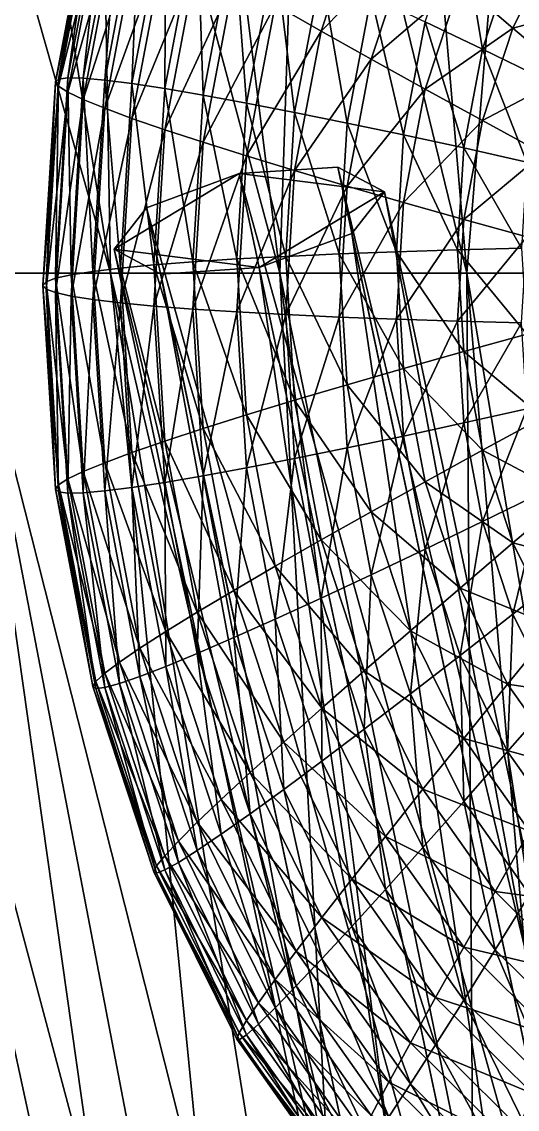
# Model space of a CAD drawing. Header units: metres. Extents: x -3.29 to 3.29, y -2.55 to 0.9.
# Drawn here: x -0.323 to -0.1348, y -1.0688 to -0.6555 of the extents above; entities that cross this region are included whole.
import ezdxf

# ---------------------------------------------------------------- set-up
doc = ezdxf.new("R2010")
doc.units = ezdxf.units.M

msp = doc.modelspace()

# ---------------------------------------------------------------- linework, layer by layer
at = {"layer": 'Cone'}
for points in [[(-0.28925, -0.751, -0.20683), (-0.45963, -0.151, -0.2314), (-0.34472, -0.751, -0.17355)], [(-0.28925, -0.751, -0.20683), (-0.38567, -0.151, -0.27578), (-0.45963, -0.151, -0.2314)], [(-0.28925, -0.751, 0.20683), (-0.38567, -0.151, 0.27578), (-0.3, -0.151, 0.31177)], [(-0.34472, -0.751, 0.17355), (-0.38567, -0.151, 0.27578), (-0.28925, -0.751, 0.20683)], [(-0.225, -0.751, -0.23383), (-0.38567, -0.151, -0.27578), (-0.28925, -0.751, -0.20683)], [(-0.225, -0.751, -0.23383), (-0.3, -0.151, -0.31177), (-0.38567, -0.151, -0.27578)], [(-0.225, -0.751, 0.23383), (-0.3, -0.151, 0.31177), (-0.20521, -0.151, 0.33829)], [(-0.28925, -0.751, 0.20683), (-0.3, -0.151, 0.31177), (-0.225, -0.751, 0.23383)], [(-0.15391, -0.751, -0.25372), (-0.3, -0.151, -0.31177), (-0.225, -0.751, -0.23383)], [(-0.15391, -0.751, -0.25372), (-0.20521, -0.151, -0.33829), (-0.3, -0.151, -0.31177)], [(-0.225, -0.751, 0.23383), (-0.20521, -0.151, 0.33829), (-0.15391, -0.751, 0.25372)], [(-0.15391, -0.751, 0.25372), (-0.20521, -0.151, 0.33829), (-0.10419, -0.151, 0.35453)], [(-0.07814, -0.751, -0.2659), (-0.20521, -0.151, -0.33829), (-0.15391, -0.751, -0.25372)], [(-0.07814, -0.751, -0.2659), (-0.10419, -0.151, -0.35453), (-0.20521, -0.151, -0.33829)], [(-0.15391, -0.751, 0.25372), (-0.10419, -0.151, 0.35453), (-0.07814, -0.751, 0.2659)], [(-0.3, -1.351, 0), (-0.45, -0.751, 0), (-0.44316, -0.751, 0.04689)], [(-0.29544, -1.351, -0.03126), (-0.45, -0.751, 0), (-0.3, -1.351, 0)], [(-0.29544, -1.351, -0.03126), (-0.44316, -0.751, -0.04688), (-0.45, -0.751, 0)], [(-0.29544, -1.351, 0.03126), (-0.44316, -0.751, 0.04689), (-0.42286, -0.751, 0.09235)], [(-0.3, -1.351, 0), (-0.44316, -0.751, 0.04689), (-0.29544, -1.351, 0.03126)], [(-0.28191, -1.351, -0.06156), (-0.44316, -0.751, -0.04688), (-0.29544, -1.351, -0.03126)], [(-0.28191, -1.351, -0.06156), (-0.42286, -0.751, -0.09235), (-0.44316, -0.751, -0.04688)], [(-0.28191, -1.351, 0.06156), (-0.42286, -0.751, 0.09235), (-0.38971, -0.751, 0.135)], [(-0.29544, -1.351, 0.03126), (-0.42286, -0.751, 0.09235), (-0.28191, -1.351, 0.06156)], [(-0.25981, -1.351, -0.09), (-0.42286, -0.751, -0.09235), (-0.28191, -1.351, -0.06156)], [(-0.25981, -1.351, -0.09), (-0.38971, -0.751, -0.135), (-0.42286, -0.751, -0.09235)], [(-0.25981, -1.351, 0.09), (-0.38971, -0.751, 0.135), (-0.34472, -0.751, 0.17355)], [(-0.28191, -1.351, 0.06156), (-0.38971, -0.751, 0.135), (-0.25981, -1.351, 0.09)], [(-0.22981, -1.351, -0.1157), (-0.38971, -0.751, -0.135), (-0.25981, -1.351, -0.09)], [(-0.22981, -1.351, -0.1157), (-0.34472, -0.751, -0.17355), (-0.38971, -0.751, -0.135)], [(-0.22981, -1.351, 0.1157), (-0.34472, -0.751, 0.17355), (-0.28925, -0.751, 0.20683)], [(-0.25981, -1.351, 0.09), (-0.34472, -0.751, 0.17355), (-0.22981, -1.351, 0.1157)], [(-0.19284, -1.351, -0.13789), (-0.34472, -0.751, -0.17355), (-0.22981, -1.351, -0.1157)], [(-0.19284, -1.351, -0.13789), (-0.28925, -0.751, -0.20683), (-0.34472, -0.751, -0.17355)], [(-0.19284, -1.351, 0.13789), (-0.28925, -0.751, 0.20683), (-0.225, -0.751, 0.23383)], [(-0.22981, -1.351, 0.1157), (-0.28925, -0.751, 0.20683), (-0.19284, -1.351, 0.13789)], [(-0.15, -1.351, -0.15588), (-0.28925, -0.751, -0.20683), (-0.19284, -1.351, -0.13789)], [(-0.15, -1.351, -0.15588), (-0.225, -0.751, -0.23383), (-0.28925, -0.751, -0.20683)], [(-0.15, -1.351, 0.15588), (-0.225, -0.751, 0.23383), (-0.15391, -0.751, 0.25372)], [(-0.19284, -1.351, 0.13789), (-0.225, -0.751, 0.23383), (-0.15, -1.351, 0.15588)], [(-0.10261, -1.351, -0.16914), (-0.225, -0.751, -0.23383), (-0.15, -1.351, -0.15588)], [(-0.10261, -1.351, -0.16914), (-0.15391, -0.751, -0.25372), (-0.225, -0.751, -0.23383)], [(-0.10261, -1.351, 0.16914), (-0.15391, -0.751, 0.25372), (-0.07814, -0.751, 0.2659)], [(-0.15, -1.351, 0.15588), (-0.15391, -0.751, 0.25372), (-0.10261, -1.351, 0.16914)], [(-0.05209, -1.351, -0.17727), (-0.15391, -0.751, -0.25372), (-0.10261, -1.351, -0.16914)], [(-0.05209, -1.351, -0.17727), (-0.07814, -0.751, -0.2659), (-0.15391, -0.751, -0.25372)]]:
    msp.add_3dface(points, dxfattribs=at)
at = {"layer": 'Prism 4'}
for points in [[(-0.08009, -1.28867, 0.01706), (-0.20294, -0.7107, 0.12125), (-0.24036, -0.71319, 0.09097)], [(-0.20294, -0.7107, 0.12125), (-0.18522, -0.72011, 0.19437), (-0.24036, -0.71319, 0.09097)], [(-0.06237, -1.29808, 0.09018), (-0.20294, -0.7107, 0.12125), (-0.08009, -1.28867, 0.01706)], [(-0.06237, -1.29808, 0.09018), (-0.18522, -0.72011, 0.19437), (-0.20294, -0.7107, 0.12125)], [(-0.23278, -0.74886, 0.29778), (-0.28793, -0.74194, 0.19437), (-0.24036, -0.71319, 0.09097)], [(-0.24036, -0.71319, 0.09097), (-0.28793, -0.74194, 0.19437), (-0.27557, -0.72613, 0.12125)], [(-0.11751, -1.29117, -0.01322), (-0.24036, -0.71319, 0.09097), (-0.27557, -0.72613, 0.12125)], [(-0.08009, -1.28867, 0.01706), (-0.24036, -0.71319, 0.09097), (-0.11751, -1.29117, -0.01322)], [(-0.24036, -0.71319, 0.09097), (-0.18522, -0.72011, 0.19437), (-0.23278, -0.74886, 0.29778)], [(-0.23278, -0.74886, 0.29778), (-0.18522, -0.72011, 0.19437), (-0.19758, -0.73592, 0.26749)], [(-0.07473, -1.31389, 0.1633), (-0.19758, -0.73592, 0.26749), (-0.18522, -0.72011, 0.19437)], [(-0.07473, -1.31389, 0.1633), (-0.18522, -0.72011, 0.19437), (-0.06237, -1.29808, 0.09018)], [(-0.15271, -1.30411, 0.01706), (-0.27557, -0.72613, 0.12125), (-0.28793, -0.74194, 0.19437)], [(-0.11751, -1.29117, -0.01322), (-0.27557, -0.72613, 0.12125), (-0.15271, -1.30411, 0.01706)], [(-0.10993, -1.32683, 0.19359), (-0.23278, -0.74886, 0.29778), (-0.19758, -0.73592, 0.26749)], [(-0.10993, -1.32683, 0.19359), (-0.19758, -0.73592, 0.26749), (-0.07473, -1.31389, 0.1633)], [(-0.15271, -1.30411, 0.01706), (-0.28793, -0.74194, 0.19437), (-0.16507, -1.31992, 0.09018)], [(-0.16507, -1.31992, 0.09018), (-0.28793, -0.74194, 0.19437), (-0.2702, -0.75136, 0.26749)], [(-0.23278, -0.74886, 0.29778), (-0.2702, -0.75136, 0.26749), (-0.28793, -0.74194, 0.19437)], [(-0.14735, -1.32933, 0.1633), (-0.2702, -0.75136, 0.26749), (-0.23278, -0.74886, 0.29778)], [(-0.16507, -1.31992, 0.09018), (-0.2702, -0.75136, 0.26749), (-0.14735, -1.32933, 0.1633)], [(-0.14735, -1.32933, 0.1633), (-0.23278, -0.74886, 0.29778), (-0.10993, -1.32683, 0.19359)]]:
    msp.add_3dface(points, dxfattribs=at)
at = {"layer": 'Sphere'}
for points in [[(-0.30903, -0.67724, -0.20281), (-0.31021, -0.67831, -0.21256), (-0.296, -0.60328, -0.22311)], [(-0.31021, -0.67831, -0.21256), (-0.29488, -0.60522, -0.23274), (-0.296, -0.60328, -0.22311)], [(-0.3055, -0.67676, -0.19305), (-0.30903, -0.67724, -0.20281), (-0.29488, -0.60249, -0.21332)], [(-0.30903, -0.67724, -0.20281), (-0.296, -0.60328, -0.22311), (-0.29488, -0.60249, -0.21332)], [(-0.3055, -0.67676, -0.19305), (-0.29488, -0.60249, -0.21332), (-0.29151, -0.60287, -0.20344)], [(-0.29964, -0.67689, -0.18336), (-0.3055, -0.67676, -0.19305), (-0.29151, -0.60287, -0.20344)], [(-0.29964, -0.67689, -0.18336), (-0.29151, -0.60287, -0.20344), (-0.28592, -0.60442, -0.19355)], [(-0.31021, -0.67831, -0.21256), (-0.30903, -0.67997, -0.22223), (-0.29488, -0.60522, -0.23274)], [(-0.30903, -0.67997, -0.22223), (-0.29151, -0.60831, -0.24213), (-0.29488, -0.60522, -0.23274)], [(-0.29151, -0.67762, -0.17381), (-0.29964, -0.67689, -0.18336), (-0.28592, -0.60442, -0.19355)], [(-0.29151, -0.67762, -0.17381), (-0.28592, -0.60442, -0.19355), (-0.27815, -0.60711, -0.18371)], [(-0.28115, -0.67894, -0.16446), (-0.29151, -0.67762, -0.17381), (-0.27815, -0.60711, -0.18371)], [(-0.28115, -0.67894, -0.16446), (-0.27815, -0.60711, -0.18371), (-0.26827, -0.61094, -0.17402)], [(-0.30903, -0.67997, -0.22223), (-0.3055, -0.6822, -0.23174), (-0.29151, -0.60831, -0.24213)], [(-0.3055, -0.6822, -0.23174), (-0.28592, -0.61252, -0.25121), (-0.29151, -0.60831, -0.24213)], [(-0.26865, -0.68085, -0.1554), (-0.28115, -0.67894, -0.16446), (-0.26827, -0.61094, -0.17402)], [(-0.26865, -0.68085, -0.1554), (-0.26827, -0.61094, -0.17402), (-0.25635, -0.61587, -0.16454)], [(-0.22675, -0.649, -0.28971), (-0.20931, -0.65899, -0.29561), (-0.1929, -0.60921, -0.30261)], [(-0.20931, -0.65899, -0.29561), (-0.17535, -0.62446, -0.30716), (-0.1929, -0.60921, -0.30261)], [(-0.3055, -0.6822, -0.23174), (-0.29964, -0.685, -0.24103), (-0.28592, -0.61252, -0.25121)], [(-0.29964, -0.685, -0.24103), (-0.27815, -0.61782, -0.25992), (-0.28592, -0.61252, -0.25121)], [(-0.148, -0.66592, -0.11592), (-0.16978, -0.65544, -0.12272), (-0.15647, -0.61506, -0.12839)], [(-0.148, -0.66592, -0.11592), (-0.15647, -0.61506, -0.12839), (-0.1364, -0.63072, -0.12087)], [(-0.29964, -0.685, -0.24103), (-0.29151, -0.68833, -0.25001), (-0.27815, -0.61782, -0.25992)], [(-0.29151, -0.68833, -0.25001), (-0.26827, -0.62417, -0.26818), (-0.27815, -0.61782, -0.25992)], [(-0.25411, -0.68332, -0.1467), (-0.26865, -0.68085, -0.1554), (-0.25635, -0.61587, -0.16454)], [(-0.25411, -0.68332, -0.1467), (-0.25635, -0.61587, -0.16454), (-0.24247, -0.62186, -0.15534)], [(-0.23764, -0.68635, -0.13841), (-0.25411, -0.68332, -0.1467), (-0.24247, -0.62186, -0.15534)], [(-0.23764, -0.68635, -0.13841), (-0.24247, -0.62186, -0.15534), (-0.22675, -0.62887, -0.14649)], [(-0.29151, -0.68833, -0.25001), (-0.28115, -0.69217, -0.25863), (-0.26827, -0.62417, -0.26818)], [(-0.28115, -0.69217, -0.25863), (-0.25635, -0.63153, -0.27594), (-0.26827, -0.62417, -0.26818)], [(-0.20931, -0.65899, -0.29561), (-0.19027, -0.66971, -0.3008), (-0.17535, -0.62446, -0.30716)], [(-0.19027, -0.66971, -0.3008), (-0.15647, -0.64072, -0.31091), (-0.17535, -0.62446, -0.30716)], [(-0.15647, -0.64072, -0.31091), (-0.1364, -0.65784, -0.31383), (-0.12065, -0.62603, -0.3183)], [(-0.1364, -0.65784, -0.31383), (-0.10198, -0.64882, -0.31967), (-0.12065, -0.62603, -0.3183)], [(-0.28115, -0.69217, -0.25863), (-0.26865, -0.6965, -0.26681), (-0.25635, -0.63153, -0.27594)], [(-0.26865, -0.6965, -0.26681), (-0.24247, -0.63982, -0.28313), (-0.25635, -0.63153, -0.27594)], [(-0.21935, -0.6899, -0.1306), (-0.23764, -0.68635, -0.13841), (-0.22675, -0.62887, -0.14649)], [(-0.21935, -0.6899, -0.1306), (-0.22675, -0.62887, -0.14649), (-0.20931, -0.63685, -0.13806)], [(-0.1251, -0.67709, -0.10977), (-0.148, -0.66592, -0.11592), (-0.1364, -0.63072, -0.12087)], [(-0.1251, -0.67709, -0.10977), (-0.1364, -0.63072, -0.12087), (-0.11529, -0.64733, -0.11396)], [(-0.26865, -0.6965, -0.26681), (-0.25411, -0.70128, -0.2745), (-0.24247, -0.63982, -0.28313)], [(-0.25411, -0.70128, -0.2745), (-0.22675, -0.649, -0.28971), (-0.24247, -0.63982, -0.28313)], [(-0.1994, -0.69396, -0.12334), (-0.21935, -0.6899, -0.1306), (-0.20931, -0.63685, -0.13806)], [(-0.1994, -0.69396, -0.12334), (-0.20931, -0.63685, -0.13806), (-0.19027, -0.64573, -0.13012)], [(-0.19027, -0.66971, -0.3008), (-0.16978, -0.68109, -0.30523), (-0.15647, -0.64072, -0.31091)], [(-0.16978, -0.68109, -0.30523), (-0.1364, -0.65784, -0.31383), (-0.15647, -0.64072, -0.31091)], [(-0.17793, -0.69848, -0.11667), (-0.1994, -0.69396, -0.12334), (-0.19027, -0.64573, -0.13012)], [(-0.17793, -0.69848, -0.11667), (-0.19027, -0.64573, -0.13012), (-0.16978, -0.65544, -0.12272)], [(-0.1364, -0.65784, -0.31383), (-0.11529, -0.67572, -0.31589), (-0.10198, -0.64882, -0.31967)], [(-0.25411, -0.70128, -0.2745), (-0.23764, -0.70648, -0.28163), (-0.22675, -0.649, -0.28971)], [(-0.23764, -0.70648, -0.28163), (-0.20931, -0.65899, -0.29561), (-0.22675, -0.649, -0.28971)], [(-0.15511, -0.70344, -0.11065), (-0.17793, -0.69848, -0.11667), (-0.16978, -0.65544, -0.12272)], [(-0.15511, -0.70344, -0.11065), (-0.16978, -0.65544, -0.12272), (-0.148, -0.66592, -0.11592)], [(-0.23764, -0.70648, -0.28163), (-0.21935, -0.71204, -0.28815), (-0.20931, -0.65899, -0.29561)], [(-0.21935, -0.71204, -0.28815), (-0.19027, -0.66971, -0.3008), (-0.20931, -0.65899, -0.29561)], [(-0.16978, -0.68109, -0.30523), (-0.148, -0.69304, -0.30888), (-0.1364, -0.65784, -0.31383)], [(-0.148, -0.69304, -0.30888), (-0.11529, -0.67572, -0.31589), (-0.1364, -0.65784, -0.31383)], [(-0.1311, -0.7088, -0.10532), (-0.15511, -0.70344, -0.11065), (-0.148, -0.66592, -0.11592)], [(-0.1311, -0.7088, -0.10532), (-0.148, -0.66592, -0.11592), (-0.1251, -0.67709, -0.10977)], [(-0.21935, -0.71204, -0.28815), (-0.1994, -0.71794, -0.29402), (-0.19027, -0.66971, -0.3008)], [(-0.1994, -0.71794, -0.29402), (-0.16978, -0.68109, -0.30523), (-0.19027, -0.66971, -0.3008)], [(-0.31021, -0.75297, -0.18234), (-0.3138, -0.75432, -0.19198), (-0.30903, -0.67724, -0.20281)], [(-0.3138, -0.75432, -0.19198), (-0.31021, -0.67831, -0.21256), (-0.30903, -0.67724, -0.20281)], [(-0.30427, -0.75164, -0.17285), (-0.31021, -0.75297, -0.18234), (-0.3055, -0.67676, -0.19305)], [(-0.31021, -0.75297, -0.18234), (-0.30903, -0.67724, -0.20281), (-0.3055, -0.67676, -0.19305)], [(-0.30427, -0.75164, -0.17285), (-0.3055, -0.67676, -0.19305), (-0.29964, -0.67689, -0.18336)], [(-0.296, -0.75033, -0.16359), (-0.30427, -0.75164, -0.17285), (-0.29964, -0.67689, -0.18336)], [(-0.296, -0.75033, -0.16359), (-0.29964, -0.67689, -0.18336), (-0.29151, -0.67762, -0.17381)], [(-0.28549, -0.74907, -0.15461), (-0.296, -0.75033, -0.16359), (-0.29151, -0.67762, -0.17381)], [(-0.28549, -0.74907, -0.15461), (-0.29151, -0.67762, -0.17381), (-0.28115, -0.67894, -0.16446)], [(-0.148, -0.69304, -0.30888), (-0.1251, -0.70547, -0.31171), (-0.11529, -0.67572, -0.31589)], [(-0.3138, -0.75432, -0.19198), (-0.315, -0.75569, -0.20169), (-0.31021, -0.67831, -0.21256)], [(-0.315, -0.75569, -0.20169), (-0.30903, -0.67997, -0.22223), (-0.31021, -0.67831, -0.21256)], [(-0.315, -0.75569, -0.20169), (-0.3138, -0.75705, -0.2114), (-0.30903, -0.67997, -0.22223)], [(-0.3138, -0.75705, -0.2114), (-0.3055, -0.6822, -0.23174), (-0.30903, -0.67997, -0.22223)], [(-0.2728, -0.74786, -0.14599), (-0.28549, -0.74907, -0.15461), (-0.28115, -0.67894, -0.16446)], [(-0.2728, -0.74786, -0.14599), (-0.28115, -0.67894, -0.16446), (-0.26865, -0.68085, -0.1554)], [(-0.25803, -0.74671, -0.13779), (-0.2728, -0.74786, -0.14599), (-0.26865, -0.68085, -0.1554)], [(-0.25803, -0.74671, -0.13779), (-0.26865, -0.68085, -0.1554), (-0.25411, -0.68332, -0.1467)], [(-0.1994, -0.71794, -0.29402), (-0.17793, -0.72413, -0.29918), (-0.16978, -0.68109, -0.30523)], [(-0.17793, -0.72413, -0.29918), (-0.148, -0.69304, -0.30888), (-0.16978, -0.68109, -0.30523)], [(-0.3138, -0.75705, -0.2114), (-0.31021, -0.75841, -0.22103), (-0.3055, -0.6822, -0.23174)], [(-0.31021, -0.75841, -0.22103), (-0.29964, -0.685, -0.24103), (-0.3055, -0.6822, -0.23174)], [(-0.31021, -0.75841, -0.22103), (-0.30427, -0.75974, -0.23052), (-0.29964, -0.685, -0.24103)], [(-0.30427, -0.75974, -0.23052), (-0.29151, -0.68833, -0.25001), (-0.29964, -0.685, -0.24103)], [(-0.2413, -0.74562, -0.13008), (-0.25803, -0.74671, -0.13779), (-0.25411, -0.68332, -0.1467)], [(-0.2413, -0.74562, -0.13008), (-0.25411, -0.68332, -0.1467), (-0.23764, -0.68635, -0.13841)], [(-0.30427, -0.75974, -0.23052), (-0.296, -0.76104, -0.23979), (-0.29151, -0.68833, -0.25001)], [(-0.296, -0.76104, -0.23979), (-0.28115, -0.69217, -0.25863), (-0.29151, -0.68833, -0.25001)], [(-0.22274, -0.74462, -0.12291), (-0.2413, -0.74562, -0.13008), (-0.23764, -0.68635, -0.13841)], [(-0.22274, -0.74462, -0.12291), (-0.23764, -0.68635, -0.13841), (-0.21935, -0.6899, -0.1306)], [(-0.20248, -0.74369, -0.11635), (-0.22274, -0.74462, -0.12291), (-0.21935, -0.6899, -0.1306)], [(-0.20248, -0.74369, -0.11635), (-0.21935, -0.6899, -0.1306), (-0.1994, -0.69396, -0.12334)], [(-0.296, -0.76104, -0.23979), (-0.28549, -0.76231, -0.24877), (-0.28115, -0.69217, -0.25863)], [(-0.28549, -0.76231, -0.24877), (-0.26865, -0.6965, -0.26681), (-0.28115, -0.69217, -0.25863)], [(-0.18068, -0.74286, -0.11043), (-0.20248, -0.74369, -0.11635), (-0.1994, -0.69396, -0.12334)], [(-0.18068, -0.74286, -0.11043), (-0.1994, -0.69396, -0.12334), (-0.17793, -0.69848, -0.11667)], [(-0.17793, -0.72413, -0.29918), (-0.15511, -0.73056, -0.30361), (-0.148, -0.69304, -0.30888)], [(-0.15511, -0.73056, -0.30361), (-0.1251, -0.70547, -0.31171), (-0.148, -0.69304, -0.30888)], [(-0.28549, -0.76231, -0.24877), (-0.2728, -0.76352, -0.25739), (-0.26865, -0.6965, -0.26681)], [(-0.2728, -0.76352, -0.25739), (-0.25411, -0.70128, -0.2745), (-0.26865, -0.6965, -0.26681)], [(-0.2728, -0.76352, -0.25739), (-0.25803, -0.76467, -0.26559), (-0.25411, -0.70128, -0.2745)], [(-0.25803, -0.76467, -0.26559), (-0.23764, -0.70648, -0.28163), (-0.25411, -0.70128, -0.2745)], [(-0.1575, -0.74213, -0.10521), (-0.18068, -0.74286, -0.11043), (-0.17793, -0.69848, -0.11667)], [(-0.1575, -0.74213, -0.10521), (-0.17793, -0.69848, -0.11667), (-0.15511, -0.70344, -0.11065)], [(-0.25803, -0.76467, -0.26559), (-0.2413, -0.76575, -0.2733), (-0.23764, -0.70648, -0.28163)], [(-0.2413, -0.76575, -0.2733), (-0.21935, -0.71204, -0.28815), (-0.23764, -0.70648, -0.28163)], [(-0.13312, -0.7415, -0.10072), (-0.1575, -0.74213, -0.10521), (-0.15511, -0.70344, -0.11065)], [(-0.13312, -0.7415, -0.10072), (-0.15511, -0.70344, -0.11065), (-0.1311, -0.7088, -0.10532)], [(-0.15511, -0.73056, -0.30361), (-0.1311, -0.73718, -0.30725), (-0.1251, -0.70547, -0.31171)], [(-0.2413, -0.76575, -0.2733), (-0.22274, -0.76676, -0.28046), (-0.21935, -0.71204, -0.28815)], [(-0.22274, -0.76676, -0.28046), (-0.1994, -0.71794, -0.29402), (-0.21935, -0.71204, -0.28815)], [(-0.22274, -0.76676, -0.28046), (-0.20248, -0.76768, -0.28703), (-0.1994, -0.71794, -0.29402)], [(-0.20248, -0.76768, -0.28703), (-0.17793, -0.72413, -0.29918), (-0.1994, -0.71794, -0.29402)], [(-0.20248, -0.76768, -0.28703), (-0.18068, -0.76851, -0.29295), (-0.17793, -0.72413, -0.29918)], [(-0.18068, -0.76851, -0.29295), (-0.15511, -0.73056, -0.30361), (-0.17793, -0.72413, -0.29918)], [(-0.18068, -0.76851, -0.29295), (-0.1575, -0.76925, -0.29817), (-0.15511, -0.73056, -0.30361)], [(-0.1575, -0.76925, -0.29817), (-0.1311, -0.73718, -0.30725), (-0.15511, -0.73056, -0.30361)], [(-0.1575, -0.76925, -0.29817), (-0.13312, -0.76988, -0.30266), (-0.1311, -0.73718, -0.30725)], [(-0.1994, -0.79343, -0.10936), (-0.22274, -0.74462, -0.12291), (-0.20248, -0.74369, -0.11635)], [(-0.17793, -0.78725, -0.10419), (-0.20248, -0.74369, -0.11635), (-0.18068, -0.74286, -0.11043)], [(-0.17793, -0.78725, -0.10419), (-0.1994, -0.79343, -0.10936), (-0.20248, -0.74369, -0.11635)], [(-0.15511, -0.78082, -0.09977), (-0.18068, -0.74286, -0.11043), (-0.1575, -0.74213, -0.10521)], [(-0.15511, -0.78082, -0.09977), (-0.17793, -0.78725, -0.10419), (-0.18068, -0.74286, -0.11043)], [(-0.1311, -0.7742, -0.09613), (-0.1575, -0.74213, -0.10521), (-0.13312, -0.7415, -0.10072)], [(-0.1311, -0.7742, -0.09613), (-0.15511, -0.78082, -0.09977), (-0.1575, -0.74213, -0.10521)], [(-0.26865, -0.81487, -0.13657), (-0.28549, -0.74907, -0.15461), (-0.2728, -0.74786, -0.14599)], [(-0.25411, -0.8101, -0.12888), (-0.2728, -0.74786, -0.14599), (-0.25803, -0.74671, -0.13779)], [(-0.25411, -0.8101, -0.12888), (-0.26865, -0.81487, -0.13657), (-0.2728, -0.74786, -0.14599)], [(-0.23764, -0.8049, -0.12175), (-0.25803, -0.74671, -0.13779), (-0.2413, -0.74562, -0.13008)], [(-0.23764, -0.8049, -0.12175), (-0.25411, -0.8101, -0.12888), (-0.25803, -0.74671, -0.13779)], [(-0.21935, -0.79933, -0.11522), (-0.2413, -0.74562, -0.13008), (-0.22274, -0.74462, -0.12291)], [(-0.21935, -0.79933, -0.11522), (-0.23764, -0.8049, -0.12175), (-0.2413, -0.74562, -0.13008)], [(-0.1994, -0.79343, -0.10936), (-0.21935, -0.79933, -0.11522), (-0.22274, -0.74462, -0.12291)], [(-0.29964, -0.82638, -0.16235), (-0.31021, -0.75297, -0.18234), (-0.30427, -0.75164, -0.17285)], [(-0.29151, -0.82305, -0.15337), (-0.30427, -0.75164, -0.17285), (-0.296, -0.75033, -0.16359)], [(-0.29151, -0.82305, -0.15337), (-0.29964, -0.82638, -0.16235), (-0.30427, -0.75164, -0.17285)], [(-0.28115, -0.8192, -0.14475), (-0.296, -0.75033, -0.16359), (-0.28549, -0.74907, -0.15461)], [(-0.28115, -0.8192, -0.14475), (-0.29151, -0.82305, -0.15337), (-0.296, -0.75033, -0.16359)], [(-0.26865, -0.81487, -0.13657), (-0.28115, -0.8192, -0.14475), (-0.28549, -0.74907, -0.15461)], [(-0.30903, -0.83141, -0.18115), (-0.315, -0.75569, -0.20169), (-0.3138, -0.75432, -0.19198)], [(-0.30903, -0.83141, -0.18115), (-0.31021, -0.83307, -0.19081), (-0.315, -0.75569, -0.20169)], [(-0.31021, -0.83307, -0.19081), (-0.3138, -0.75705, -0.2114), (-0.315, -0.75569, -0.20169)], [(-0.3055, -0.82918, -0.17163), (-0.3138, -0.75432, -0.19198), (-0.31021, -0.75297, -0.18234)], [(-0.3055, -0.82918, -0.17163), (-0.30903, -0.83141, -0.18115), (-0.3138, -0.75432, -0.19198)], [(-0.29964, -0.82638, -0.16235), (-0.3055, -0.82918, -0.17163), (-0.31021, -0.75297, -0.18234)], [(-0.31021, -0.83307, -0.19081), (-0.30903, -0.83414, -0.20056), (-0.3138, -0.75705, -0.2114)], [(-0.30903, -0.83414, -0.20056), (-0.31021, -0.75841, -0.22103), (-0.3138, -0.75705, -0.2114)], [(-0.30903, -0.83414, -0.20056), (-0.3055, -0.83461, -0.21032), (-0.31021, -0.75841, -0.22103)], [(-0.3055, -0.83461, -0.21032), (-0.30427, -0.75974, -0.23052), (-0.31021, -0.75841, -0.22103)], [(-0.3055, -0.83461, -0.21032), (-0.29964, -0.83449, -0.22002), (-0.30427, -0.75974, -0.23052)], [(-0.29964, -0.83449, -0.22002), (-0.296, -0.76104, -0.23979), (-0.30427, -0.75974, -0.23052)], [(-0.29964, -0.83449, -0.22002), (-0.29151, -0.83376, -0.22957), (-0.296, -0.76104, -0.23979)], [(-0.29151, -0.83376, -0.22957), (-0.28549, -0.76231, -0.24877), (-0.296, -0.76104, -0.23979)], [(-0.29151, -0.83376, -0.22957), (-0.28115, -0.83244, -0.23891), (-0.28549, -0.76231, -0.24877)], [(-0.28115, -0.83244, -0.23891), (-0.2728, -0.76352, -0.25739), (-0.28549, -0.76231, -0.24877)], [(-0.28115, -0.83244, -0.23891), (-0.26865, -0.83053, -0.24797), (-0.2728, -0.76352, -0.25739)], [(-0.26865, -0.83053, -0.24797), (-0.25803, -0.76467, -0.26559), (-0.2728, -0.76352, -0.25739)], [(-0.26865, -0.83053, -0.24797), (-0.25411, -0.82806, -0.25668), (-0.25803, -0.76467, -0.26559)], [(-0.25411, -0.82806, -0.25668), (-0.2413, -0.76575, -0.2733), (-0.25803, -0.76467, -0.26559)], [(-0.25411, -0.82806, -0.25668), (-0.23764, -0.82503, -0.26497), (-0.2413, -0.76575, -0.2733)], [(-0.23764, -0.82503, -0.26497), (-0.22274, -0.76676, -0.28046), (-0.2413, -0.76575, -0.2733)], [(-0.23764, -0.82503, -0.26497), (-0.21935, -0.82148, -0.27277), (-0.22274, -0.76676, -0.28046)], [(-0.21935, -0.82148, -0.27277), (-0.20248, -0.76768, -0.28703), (-0.22274, -0.76676, -0.28046)], [(-0.21935, -0.82148, -0.27277), (-0.1994, -0.81742, -0.28004), (-0.20248, -0.76768, -0.28703)], [(-0.1994, -0.81742, -0.28004), (-0.18068, -0.76851, -0.29295), (-0.20248, -0.76768, -0.28703)], [(-0.1994, -0.81742, -0.28004), (-0.17793, -0.8129, -0.28671), (-0.18068, -0.76851, -0.29295)], [(-0.17793, -0.8129, -0.28671), (-0.1575, -0.76925, -0.29817), (-0.18068, -0.76851, -0.29295)], [(-0.17793, -0.8129, -0.28671), (-0.15511, -0.80794, -0.29273), (-0.1575, -0.76925, -0.29817)], [(-0.15511, -0.80794, -0.29273), (-0.13312, -0.76988, -0.30266), (-0.1575, -0.76925, -0.29817)], [(-0.15511, -0.80794, -0.29273), (-0.1311, -0.80258, -0.29806), (-0.13312, -0.76988, -0.30266)], [(-0.1251, -0.80591, -0.09167), (-0.15511, -0.78082, -0.09977), (-0.1311, -0.7742, -0.09613)], [(-0.148, -0.81834, -0.0945), (-0.17793, -0.78725, -0.10419), (-0.15511, -0.78082, -0.09977)], [(-0.1251, -0.80591, -0.09167), (-0.148, -0.81834, -0.0945), (-0.15511, -0.78082, -0.09977)], [(-0.16978, -0.83028, -0.09814), (-0.1994, -0.79343, -0.10936), (-0.17793, -0.78725, -0.10419)], [(-0.148, -0.81834, -0.0945), (-0.16978, -0.83028, -0.09814), (-0.17793, -0.78725, -0.10419)], [(-0.19027, -0.84166, -0.10258), (-0.21935, -0.79933, -0.11522), (-0.1994, -0.79343, -0.10936)], [(-0.16978, -0.83028, -0.09814), (-0.19027, -0.84166, -0.10258), (-0.1994, -0.79343, -0.10936)], [(-0.20931, -0.85239, -0.10777), (-0.23764, -0.8049, -0.12175), (-0.21935, -0.79933, -0.11522)], [(-0.19027, -0.84166, -0.10258), (-0.20931, -0.85239, -0.10777), (-0.21935, -0.79933, -0.11522)], [(-0.22675, -0.86238, -0.11367), (-0.25411, -0.8101, -0.12888), (-0.23764, -0.8049, -0.12175)], [(-0.20931, -0.85239, -0.10777), (-0.22675, -0.86238, -0.11367), (-0.23764, -0.8049, -0.12175)], [(-0.148, -0.84545, -0.28746), (-0.1311, -0.80258, -0.29806), (-0.15511, -0.80794, -0.29273)], [(-0.148, -0.84545, -0.28746), (-0.1251, -0.83429, -0.2936), (-0.1311, -0.80258, -0.29806)], [(-0.11529, -0.83566, -0.08749), (-0.148, -0.81834, -0.0945), (-0.1251, -0.80591, -0.09167)], [(-0.16978, -0.85593, -0.28066), (-0.15511, -0.80794, -0.29273), (-0.17793, -0.8129, -0.28671)], [(-0.16978, -0.85593, -0.28066), (-0.148, -0.84545, -0.28746), (-0.15511, -0.80794, -0.29273)], [(-0.24247, -0.87156, -0.12024), (-0.26865, -0.81487, -0.13657), (-0.25411, -0.8101, -0.12888)], [(-0.22675, -0.86238, -0.11367), (-0.24247, -0.87156, -0.12024), (-0.25411, -0.8101, -0.12888)], [(-0.19027, -0.86565, -0.27326), (-0.17793, -0.8129, -0.28671), (-0.1994, -0.81742, -0.28004)], [(-0.19027, -0.86565, -0.27326), (-0.16978, -0.85593, -0.28066), (-0.17793, -0.8129, -0.28671)], [(-0.25635, -0.87985, -0.12744), (-0.28115, -0.8192, -0.14475), (-0.26865, -0.81487, -0.13657)], [(-0.24247, -0.87156, -0.12024), (-0.25635, -0.87985, -0.12744), (-0.26865, -0.81487, -0.13657)], [(-0.20931, -0.87453, -0.26532), (-0.1994, -0.81742, -0.28004), (-0.21935, -0.82148, -0.27277)], [(-0.20931, -0.87453, -0.26532), (-0.19027, -0.86565, -0.27326), (-0.1994, -0.81742, -0.28004)], [(-0.26827, -0.8872, -0.13519), (-0.29151, -0.82305, -0.15337), (-0.28115, -0.8192, -0.14475)], [(-0.25635, -0.87985, -0.12744), (-0.26827, -0.8872, -0.13519), (-0.28115, -0.8192, -0.14475)], [(-0.22675, -0.88251, -0.25689), (-0.21935, -0.82148, -0.27277), (-0.23764, -0.82503, -0.26497)], [(-0.22675, -0.88251, -0.25689), (-0.20931, -0.87453, -0.26532), (-0.21935, -0.82148, -0.27277)], [(-0.1364, -0.85353, -0.08955), (-0.16978, -0.83028, -0.09814), (-0.148, -0.81834, -0.0945)], [(-0.11529, -0.83566, -0.08749), (-0.1364, -0.85353, -0.08955), (-0.148, -0.81834, -0.0945)], [(-0.28592, -0.89885, -0.15216), (-0.3055, -0.82918, -0.17163), (-0.29964, -0.82638, -0.16235)], [(-0.27815, -0.89355, -0.14346), (-0.29964, -0.82638, -0.16235), (-0.29151, -0.82305, -0.15337)], [(-0.27815, -0.89355, -0.14346), (-0.28592, -0.89885, -0.15216), (-0.29964, -0.82638, -0.16235)], [(-0.26827, -0.8872, -0.13519), (-0.27815, -0.89355, -0.14346), (-0.29151, -0.82305, -0.15337)], [(-0.24247, -0.88952, -0.24804), (-0.23764, -0.82503, -0.26497), (-0.25411, -0.82806, -0.25668)], [(-0.24247, -0.88952, -0.24804), (-0.22675, -0.88251, -0.25689), (-0.23764, -0.82503, -0.26497)], [(-0.29151, -0.90307, -0.16125), (-0.30903, -0.83141, -0.18115), (-0.3055, -0.82918, -0.17163)], [(-0.28592, -0.89885, -0.15216), (-0.29151, -0.90307, -0.16125), (-0.3055, -0.82918, -0.17163)], [(-0.26827, -0.90044, -0.22936), (-0.26865, -0.83053, -0.24797), (-0.28115, -0.83244, -0.23891)], [(-0.25635, -0.89551, -0.23884), (-0.25411, -0.82806, -0.25668), (-0.26865, -0.83053, -0.24797)], [(-0.26827, -0.90044, -0.22936), (-0.25635, -0.89551, -0.23884), (-0.26865, -0.83053, -0.24797)], [(-0.25635, -0.89551, -0.23884), (-0.24247, -0.88952, -0.24804), (-0.25411, -0.82806, -0.25668)], [(-0.15647, -0.87066, -0.09247), (-0.19027, -0.84166, -0.10258), (-0.16978, -0.83028, -0.09814)], [(-0.1364, -0.85353, -0.08955), (-0.15647, -0.87066, -0.09247), (-0.16978, -0.83028, -0.09814)], [(-0.29488, -0.90616, -0.17064), (-0.31021, -0.83307, -0.19081), (-0.30903, -0.83141, -0.18115)], [(-0.29488, -0.90616, -0.17064), (-0.296, -0.9081, -0.18027), (-0.31021, -0.83307, -0.19081)], [(-0.296, -0.9081, -0.18027), (-0.30903, -0.83414, -0.20056), (-0.31021, -0.83307, -0.19081)], [(-0.29151, -0.90307, -0.16125), (-0.29488, -0.90616, -0.17064), (-0.30903, -0.83141, -0.18115)], [(-0.296, -0.9081, -0.18027), (-0.29488, -0.90888, -0.19006), (-0.30903, -0.83414, -0.20056)], [(-0.29488, -0.90888, -0.19006), (-0.3055, -0.83461, -0.21032), (-0.30903, -0.83414, -0.20056)], [(-0.29151, -0.9085, -0.19994), (-0.29964, -0.83449, -0.22002), (-0.3055, -0.83461, -0.21032)], [(-0.29488, -0.90888, -0.19006), (-0.29151, -0.9085, -0.19994), (-0.3055, -0.83461, -0.21032)], [(-0.28592, -0.90696, -0.20983), (-0.29151, -0.83376, -0.22957), (-0.29964, -0.83449, -0.22002)], [(-0.29151, -0.9085, -0.19994), (-0.28592, -0.90696, -0.20983), (-0.29964, -0.83449, -0.22002)], [(-0.27815, -0.90426, -0.21966), (-0.28115, -0.83244, -0.23891), (-0.29151, -0.83376, -0.22957)], [(-0.28592, -0.90696, -0.20983), (-0.27815, -0.90426, -0.21966), (-0.29151, -0.83376, -0.22957)], [(-0.27815, -0.90426, -0.21966), (-0.26827, -0.90044, -0.22936), (-0.28115, -0.83244, -0.23891)], [(-0.1364, -0.88065, -0.28251), (-0.1251, -0.83429, -0.2936), (-0.148, -0.84545, -0.28746)], [(-0.1364, -0.88065, -0.28251), (-0.11529, -0.86404, -0.28942), (-0.1251, -0.83429, -0.2936)], [(-0.10198, -0.86255, -0.08371), (-0.1364, -0.85353, -0.08955), (-0.11529, -0.83566, -0.08749)], [(-0.17535, -0.88691, -0.09622), (-0.20931, -0.85239, -0.10777), (-0.19027, -0.84166, -0.10258)], [(-0.15647, -0.87066, -0.09247), (-0.17535, -0.88691, -0.09622), (-0.19027, -0.84166, -0.10258)], [(-0.15647, -0.89631, -0.27499), (-0.148, -0.84545, -0.28746), (-0.16978, -0.85593, -0.28066)], [(-0.15647, -0.89631, -0.27499), (-0.1364, -0.88065, -0.28251), (-0.148, -0.84545, -0.28746)], [(-0.1929, -0.90217, -0.10077), (-0.22675, -0.86238, -0.11367), (-0.20931, -0.85239, -0.10777)], [(-0.17535, -0.88691, -0.09622), (-0.1929, -0.90217, -0.10077), (-0.20931, -0.85239, -0.10777)], [(-0.12065, -0.88535, -0.08508), (-0.15647, -0.87066, -0.09247), (-0.1364, -0.85353, -0.08955)], [(-0.10198, -0.86255, -0.08371), (-0.12065, -0.88535, -0.08508), (-0.1364, -0.85353, -0.08955)], [(-0.17535, -0.9109, -0.2669), (-0.16978, -0.85593, -0.28066), (-0.19027, -0.86565, -0.27326)], [(-0.17535, -0.9109, -0.2669), (-0.15647, -0.89631, -0.27499), (-0.16978, -0.85593, -0.28066)], [(-0.20898, -0.91631, -0.10609), (-0.24247, -0.87156, -0.12024), (-0.22675, -0.86238, -0.11367)], [(-0.1929, -0.90217, -0.10077), (-0.20898, -0.91631, -0.10609), (-0.22675, -0.86238, -0.11367)], [(-0.1929, -0.92431, -0.25832), (-0.19027, -0.86565, -0.27326), (-0.20931, -0.87453, -0.26532)], [(-0.1929, -0.92431, -0.25832), (-0.17535, -0.9109, -0.2669), (-0.19027, -0.86565, -0.27326)], [(-0.12065, -0.91247, -0.27804), (-0.11529, -0.86404, -0.28942), (-0.1364, -0.88065, -0.28251)], [(-0.22346, -0.92922, -0.11214), (-0.25635, -0.87985, -0.12744), (-0.24247, -0.87156, -0.12024)], [(-0.20898, -0.91631, -0.10609), (-0.22346, -0.92922, -0.11214), (-0.24247, -0.87156, -0.12024)], [(-0.13841, -0.90716, -0.08734), (-0.17535, -0.88691, -0.09622), (-0.15647, -0.87066, -0.09247)], [(-0.12065, -0.88535, -0.08508), (-0.13841, -0.90716, -0.08734), (-0.15647, -0.87066, -0.09247)], [(-0.20898, -0.93644, -0.24931), (-0.20931, -0.87453, -0.26532), (-0.22675, -0.88251, -0.25689)], [(-0.20898, -0.93644, -0.24931), (-0.1929, -0.92431, -0.25832), (-0.20931, -0.87453, -0.26532)], [(-0.23625, -0.94082, -0.11887), (-0.26827, -0.8872, -0.13519), (-0.25635, -0.87985, -0.12744)], [(-0.22346, -0.92922, -0.11214), (-0.23625, -0.94082, -0.11887), (-0.25635, -0.87985, -0.12744)], [(-0.22346, -0.94718, -0.23994), (-0.22675, -0.88251, -0.25689), (-0.24247, -0.88952, -0.24804)], [(-0.22346, -0.94718, -0.23994), (-0.20898, -0.93644, -0.24931), (-0.22675, -0.88251, -0.25689)], [(-0.13841, -0.93281, -0.26986), (-0.1364, -0.88065, -0.28251), (-0.15647, -0.89631, -0.27499)], [(-0.13841, -0.93281, -0.26986), (-0.12065, -0.91247, -0.27804), (-0.1364, -0.88065, -0.28251)], [(-0.24724, -0.95101, -0.12623), (-0.27815, -0.89355, -0.14346), (-0.26827, -0.8872, -0.13519)], [(-0.23625, -0.94082, -0.11887), (-0.24724, -0.95101, -0.12623), (-0.26827, -0.8872, -0.13519)], [(-0.15511, -0.92781, -0.09047), (-0.1929, -0.90217, -0.10077), (-0.17535, -0.88691, -0.09622)], [(-0.13841, -0.90716, -0.08734), (-0.15511, -0.92781, -0.09047), (-0.17535, -0.88691, -0.09622)], [(-0.10124, -0.91281, -0.08122), (-0.13841, -0.90716, -0.08734), (-0.12065, -0.88535, -0.08508)], [(-0.23625, -0.95648, -0.23027), (-0.24247, -0.88952, -0.24804), (-0.25635, -0.89551, -0.23884)], [(-0.23625, -0.95648, -0.23027), (-0.22346, -0.94718, -0.23994), (-0.24247, -0.88952, -0.24804)], [(-0.25635, -0.95971, -0.13416), (-0.28592, -0.89885, -0.15216), (-0.27815, -0.89355, -0.14346)], [(-0.24724, -0.95101, -0.12623), (-0.25635, -0.95971, -0.13416), (-0.27815, -0.89355, -0.14346)], [(-0.24724, -0.96424, -0.22039), (-0.25635, -0.89551, -0.23884), (-0.26827, -0.90044, -0.22936)], [(-0.24724, -0.96424, -0.22039), (-0.23625, -0.95648, -0.23027), (-0.25635, -0.89551, -0.23884)], [(-0.15511, -0.9518, -0.26115), (-0.15647, -0.89631, -0.27499), (-0.17535, -0.9109, -0.2669)], [(-0.15511, -0.9518, -0.26115), (-0.13841, -0.93281, -0.26986), (-0.15647, -0.89631, -0.27499)], [(-0.2635, -0.96685, -0.14261), (-0.29151, -0.90307, -0.16125), (-0.28592, -0.89885, -0.15216)], [(-0.25635, -0.95971, -0.13416), (-0.2635, -0.96685, -0.14261), (-0.28592, -0.89885, -0.15216)], [(-0.25635, -0.97042, -0.21037), (-0.26827, -0.90044, -0.22936), (-0.27815, -0.90426, -0.21966)], [(-0.25635, -0.97042, -0.21037), (-0.24724, -0.96424, -0.22039), (-0.26827, -0.90044, -0.22936)], [(-0.26865, -0.9724, -0.15151), (-0.29488, -0.90616, -0.17064), (-0.29151, -0.90307, -0.16125)], [(-0.2635, -0.96685, -0.14261), (-0.26865, -0.9724, -0.15151), (-0.29151, -0.90307, -0.16125)], [(-0.2635, -0.97496, -0.20028), (-0.27815, -0.90426, -0.21966), (-0.28592, -0.90696, -0.20983)], [(-0.2635, -0.97496, -0.20028), (-0.25635, -0.97042, -0.21037), (-0.27815, -0.90426, -0.21966)], [(-0.17063, -0.94716, -0.09445), (-0.20898, -0.91631, -0.10609), (-0.1929, -0.90217, -0.10077)], [(-0.15511, -0.92781, -0.09047), (-0.17063, -0.94716, -0.09445), (-0.1929, -0.90217, -0.10077)], [(-0.27176, -0.97629, -0.16078), (-0.296, -0.9081, -0.18027), (-0.29488, -0.90616, -0.17064)], [(-0.27176, -0.97629, -0.16078), (-0.2728, -0.9785, -0.17037), (-0.296, -0.9081, -0.18027)], [(-0.2728, -0.9785, -0.17037), (-0.29488, -0.90888, -0.19006), (-0.296, -0.9081, -0.18027)], [(-0.26865, -0.9724, -0.15151), (-0.27176, -0.97629, -0.16078), (-0.29488, -0.90616, -0.17064)], [(-0.27176, -0.97902, -0.1802), (-0.29151, -0.9085, -0.19994), (-0.29488, -0.90888, -0.19006)], [(-0.2728, -0.9785, -0.17037), (-0.27176, -0.97902, -0.1802), (-0.29488, -0.90888, -0.19006)], [(-0.26865, -0.97783, -0.1902), (-0.28592, -0.90696, -0.20983), (-0.29151, -0.9085, -0.19994)], [(-0.27176, -0.97902, -0.1802), (-0.26865, -0.97783, -0.1902), (-0.29151, -0.9085, -0.19994)], [(-0.26865, -0.97783, -0.1902), (-0.2635, -0.97496, -0.20028), (-0.28592, -0.90696, -0.20983)], [(-0.11614, -0.93866, -0.08291), (-0.15511, -0.92781, -0.09047), (-0.13841, -0.90716, -0.08734)], [(-0.10124, -0.91281, -0.08122), (-0.11614, -0.93866, -0.08291), (-0.13841, -0.90716, -0.08734)], [(-0.17063, -0.9693, -0.252), (-0.17535, -0.9109, -0.2669), (-0.1929, -0.92431, -0.25832)], [(-0.17063, -0.9693, -0.252), (-0.15511, -0.9518, -0.26115), (-0.17535, -0.9109, -0.2669)], [(-0.11614, -0.96431, -0.26543), (-0.12065, -0.91247, -0.27804), (-0.13841, -0.93281, -0.26986)], [(-0.18485, -0.96505, -0.09924), (-0.22346, -0.92922, -0.11214), (-0.20898, -0.91631, -0.10609)], [(-0.17063, -0.94716, -0.09445), (-0.18485, -0.96505, -0.09924), (-0.20898, -0.91631, -0.10609)], [(-0.18485, -0.98518, -0.24246), (-0.1929, -0.92431, -0.25832), (-0.20898, -0.93644, -0.24931)], [(-0.18485, -0.98518, -0.24246), (-0.17063, -0.9693, -0.252), (-0.1929, -0.92431, -0.25832)], [(-0.19766, -0.98135, -0.10481), (-0.23625, -0.94082, -0.11887), (-0.22346, -0.92922, -0.11214)], [(-0.18485, -0.96505, -0.09924), (-0.19766, -0.98135, -0.10481), (-0.22346, -0.92922, -0.11214)], [(-0.13015, -0.96312, -0.08551), (-0.17063, -0.94716, -0.09445), (-0.15511, -0.92781, -0.09047)], [(-0.11614, -0.93866, -0.08291), (-0.13015, -0.96312, -0.08551), (-0.15511, -0.92781, -0.09047)], [(-0.13015, -0.98711, -0.25619), (-0.13841, -0.93281, -0.26986), (-0.15511, -0.9518, -0.26115)], [(-0.13015, -0.98711, -0.25619), (-0.11614, -0.96431, -0.26543), (-0.13841, -0.93281, -0.26986)], [(-0.19766, -0.99931, -0.23261), (-0.20898, -0.93644, -0.24931), (-0.22346, -0.94718, -0.23994)], [(-0.19766, -0.99931, -0.23261), (-0.18485, -0.98518, -0.24246), (-0.20898, -0.93644, -0.24931)], [(-0.20898, -0.99592, -0.11112), (-0.24724, -0.95101, -0.12623), (-0.23625, -0.94082, -0.11887)], [(-0.19766, -0.98135, -0.10481), (-0.20898, -0.99592, -0.11112), (-0.23625, -0.94082, -0.11887)], [(-0.20898, -1.01158, -0.22253), (-0.22346, -0.94718, -0.23994), (-0.23625, -0.95648, -0.23027)], [(-0.20898, -1.01158, -0.22253), (-0.19766, -0.99931, -0.23261), (-0.22346, -0.94718, -0.23994)], [(-0.14317, -0.986, -0.08899), (-0.18485, -0.96505, -0.09924), (-0.17063, -0.94716, -0.09445)], [(-0.13015, -0.96312, -0.08551), (-0.14317, -0.986, -0.08899), (-0.17063, -0.94716, -0.09445)], [(-0.2187, -1.00867, -0.11812), (-0.25635, -0.95971, -0.13416), (-0.24724, -0.95101, -0.12623)], [(-0.20898, -0.99592, -0.11112), (-0.2187, -1.00867, -0.11812), (-0.24724, -0.95101, -0.12623)], [(-0.14317, -1.00814, -0.24654), (-0.15511, -0.9518, -0.26115), (-0.17063, -0.9693, -0.252)], [(-0.14317, -1.00814, -0.24654), (-0.13015, -0.98711, -0.25619), (-0.15511, -0.9518, -0.26115)], [(-0.2187, -1.02191, -0.21229), (-0.23625, -0.95648, -0.23027), (-0.24724, -0.96424, -0.22039)], [(-0.2187, -1.02191, -0.21229), (-0.20898, -1.01158, -0.22253), (-0.23625, -0.95648, -0.23027)], [(-0.22675, -1.0195, -0.12576), (-0.2635, -0.96685, -0.14261), (-0.25635, -0.95971, -0.13416)], [(-0.2187, -1.00867, -0.11812), (-0.22675, -1.0195, -0.12576), (-0.25635, -0.95971, -0.13416)], [(-0.23308, -1.02832, -0.13397), (-0.26865, -0.9724, -0.15151), (-0.2635, -0.96685, -0.14261)], [(-0.22675, -1.0195, -0.12576), (-0.23308, -1.02832, -0.13397), (-0.2635, -0.96685, -0.14261)], [(-0.22675, -1.03021, -0.20196), (-0.24724, -0.96424, -0.22039), (-0.25635, -0.97042, -0.21037)], [(-0.22675, -1.03021, -0.20196), (-0.2187, -1.02191, -0.21229), (-0.24724, -0.96424, -0.22039)], [(-0.15511, -1.00713, -0.09333), (-0.19766, -0.98135, -0.10481), (-0.18485, -0.96505, -0.09924)], [(-0.14317, -0.986, -0.08899), (-0.15511, -1.00713, -0.09333), (-0.18485, -0.96505, -0.09924)], [(-0.10124, -0.99176, -0.08148), (-0.14317, -0.986, -0.08899), (-0.13015, -0.96312, -0.08551)], [(-0.23308, -1.03642, -0.19164), (-0.25635, -0.97042, -0.21037), (-0.2635, -0.97496, -0.20028)], [(-0.23308, -1.03642, -0.19164), (-0.22675, -1.03021, -0.20196), (-0.25635, -0.97042, -0.21037)], [(-0.15511, -1.02725, -0.23655), (-0.17063, -0.9693, -0.252), (-0.18485, -0.98518, -0.24246)], [(-0.15511, -1.02725, -0.23655), (-0.14317, -1.00814, -0.24654), (-0.17063, -0.9693, -0.252)], [(-0.23764, -1.03506, -0.1427), (-0.27176, -0.97629, -0.16078), (-0.26865, -0.9724, -0.15151)], [(-0.23308, -1.02832, -0.13397), (-0.23764, -1.03506, -0.1427), (-0.26865, -0.9724, -0.15151)], [(-0.23764, -1.0405, -0.18139), (-0.2635, -0.97496, -0.20028), (-0.26865, -0.97783, -0.1902)], [(-0.23764, -1.0405, -0.18139), (-0.23308, -1.03642, -0.19164), (-0.2635, -0.97496, -0.20028)], [(-0.24039, -1.03967, -0.15188), (-0.2728, -0.9785, -0.17037), (-0.27176, -0.97629, -0.16078)], [(-0.24039, -1.03967, -0.15188), (-0.2413, -1.04213, -0.16143), (-0.2728, -0.9785, -0.17037)], [(-0.2413, -1.04213, -0.16143), (-0.27176, -0.97902, -0.1802), (-0.2728, -0.9785, -0.17037)], [(-0.23764, -1.03506, -0.1427), (-0.24039, -1.03967, -0.15188), (-0.27176, -0.97629, -0.16078)], [(-0.24039, -1.0424, -0.1713), (-0.26865, -0.97783, -0.1902), (-0.27176, -0.97902, -0.1802)], [(-0.2413, -1.04213, -0.16143), (-0.24039, -1.0424, -0.1713), (-0.27176, -0.97902, -0.1802)], [(-0.24039, -1.0424, -0.1713), (-0.23764, -1.0405, -0.18139), (-0.26865, -0.97783, -0.1902)], [(-0.16586, -1.02634, -0.09849), (-0.20898, -0.99592, -0.11112), (-0.19766, -0.98135, -0.10481)], [(-0.15511, -1.00713, -0.09333), (-0.16586, -1.02634, -0.09849), (-0.19766, -0.98135, -0.10481)], [(-0.16586, -1.0443, -0.22629), (-0.18485, -0.98518, -0.24246), (-0.19766, -0.99931, -0.23261)], [(-0.16586, -1.0443, -0.22629), (-0.15511, -1.02725, -0.23655), (-0.18485, -0.98518, -0.24246)], [(-0.11137, -1.0175, -0.08456), (-0.15511, -1.00713, -0.09333), (-0.14317, -0.986, -0.08899)], [(-0.10124, -0.99176, -0.08148), (-0.11137, -1.0175, -0.08456), (-0.14317, -0.986, -0.08899)], [(-0.11137, -1.03965, -0.24211), (-0.13015, -0.98711, -0.25619), (-0.14317, -1.00814, -0.24654)], [(-0.17535, -1.04349, -0.10444), (-0.2187, -1.00867, -0.11812), (-0.20898, -0.99592, -0.11112)], [(-0.16586, -1.02634, -0.09849), (-0.17535, -1.04349, -0.10444), (-0.20898, -0.99592, -0.11112)], [(-0.17535, -1.05915, -0.21584), (-0.19766, -0.99931, -0.23261), (-0.20898, -1.01158, -0.22253)], [(-0.17535, -1.05915, -0.21584), (-0.16586, -1.0443, -0.22629), (-0.19766, -0.99931, -0.23261)], [(-0.12065, -1.04126, -0.08853), (-0.16586, -1.02634, -0.09849), (-0.15511, -1.00713, -0.09333)], [(-0.11137, -1.0175, -0.08456), (-0.12065, -1.04126, -0.08853), (-0.15511, -1.00713, -0.09333)], [(-0.12065, -1.06138, -0.23175), (-0.14317, -1.00814, -0.24654), (-0.15511, -1.02725, -0.23655)], [(-0.12065, -1.06138, -0.23175), (-0.11137, -1.03965, -0.24211), (-0.14317, -1.00814, -0.24654)], [(-0.18351, -1.05845, -0.11113), (-0.22675, -1.0195, -0.12576), (-0.2187, -1.00867, -0.11812)], [(-0.17535, -1.04349, -0.10444), (-0.18351, -1.05845, -0.11113), (-0.2187, -1.00867, -0.11812)], [(-0.18351, -1.07169, -0.20529), (-0.20898, -1.01158, -0.22253), (-0.2187, -1.02191, -0.21229)], [(-0.18351, -1.07169, -0.20529), (-0.17535, -1.05915, -0.21584), (-0.20898, -1.01158, -0.22253)], [(-0.19027, -1.07111, -0.1185), (-0.23308, -1.02832, -0.13397), (-0.22675, -1.0195, -0.12576)], [(-0.18351, -1.05845, -0.11113), (-0.19027, -1.07111, -0.1185), (-0.22675, -1.0195, -0.12576)], [(-0.19027, -1.08182, -0.19471), (-0.2187, -1.02191, -0.21229), (-0.22675, -1.03021, -0.20196)], [(-0.19027, -1.08182, -0.19471), (-0.18351, -1.07169, -0.20529), (-0.2187, -1.02191, -0.21229)], [(-0.19558, -1.08137, -0.12651), (-0.23764, -1.03506, -0.1427), (-0.23308, -1.02832, -0.13397)], [(-0.19027, -1.07111, -0.1185), (-0.19558, -1.08137, -0.12651), (-0.23308, -1.02832, -0.13397)], [(-0.12902, -1.06283, -0.09336), (-0.17535, -1.04349, -0.10444), (-0.16586, -1.02634, -0.09849)], [(-0.12065, -1.04126, -0.08853), (-0.12902, -1.06283, -0.09336), (-0.16586, -1.02634, -0.09849)], [(-0.12902, -1.0808, -0.22116), (-0.15511, -1.02725, -0.23655), (-0.16586, -1.0443, -0.22629)], [(-0.12902, -1.0808, -0.22116), (-0.12065, -1.06138, -0.23175), (-0.15511, -1.02725, -0.23655)], [(-0.19558, -1.08947, -0.18418), (-0.22675, -1.03021, -0.20196), (-0.23308, -1.03642, -0.19164)], [(-0.19558, -1.08947, -0.18418), (-0.19027, -1.08182, -0.19471), (-0.22675, -1.03021, -0.20196)], [(-0.1994, -1.08915, -0.1351), (-0.24039, -1.03967, -0.15188), (-0.23764, -1.03506, -0.1427)], [(-0.19558, -1.08137, -0.12651), (-0.1994, -1.08915, -0.1351), (-0.23764, -1.03506, -0.1427)], [(-0.1994, -1.09459, -0.17379), (-0.23308, -1.03642, -0.19164), (-0.23764, -1.0405, -0.18139)], [(-0.1994, -1.09459, -0.17379), (-0.19558, -1.08947, -0.18418), (-0.23308, -1.03642, -0.19164)], [(-0.20171, -1.09439, -0.14419), (-0.2413, -1.04213, -0.16143), (-0.24039, -1.03967, -0.15188)], [(-0.1994, -1.08915, -0.1351), (-0.20171, -1.09439, -0.14419), (-0.24039, -1.03967, -0.15188)], [(-0.20171, -1.09712, -0.16361), (-0.23764, -1.0405, -0.18139), (-0.24039, -1.0424, -0.1713)], [(-0.20171, -1.09712, -0.16361), (-0.1994, -1.09459, -0.17379), (-0.23764, -1.0405, -0.18139)], [(-0.20171, -1.09439, -0.14419), (-0.20248, -1.09705, -0.15371), (-0.2413, -1.04213, -0.16143)], [(-0.20248, -1.09705, -0.15371), (-0.24039, -1.0424, -0.1713), (-0.2413, -1.04213, -0.16143)], [(-0.20248, -1.09705, -0.15371), (-0.20171, -1.09712, -0.16361), (-0.24039, -1.0424, -0.1713)], [(-0.1364, -1.08208, -0.09902), (-0.18351, -1.05845, -0.11113), (-0.17535, -1.04349, -0.10444)], [(-0.12902, -1.06283, -0.09336), (-0.1364, -1.08208, -0.09902), (-0.17535, -1.04349, -0.10444)], [(-0.1364, -1.09773, -0.21042), (-0.16586, -1.0443, -0.22629), (-0.17535, -1.05915, -0.21584)], [(-0.1364, -1.09773, -0.21042), (-0.12902, -1.0808, -0.22116), (-0.16586, -1.0443, -0.22629)], [(-0.14274, -1.09883, -0.10545), (-0.19027, -1.07111, -0.1185), (-0.18351, -1.05845, -0.11113)], [(-0.1364, -1.08208, -0.09902), (-0.14274, -1.09883, -0.10545), (-0.18351, -1.05845, -0.11113)], [(-0.14274, -1.11207, -0.19961), (-0.17535, -1.05915, -0.21584), (-0.18351, -1.07169, -0.20529)], [(-0.14274, -1.11207, -0.19961), (-0.1364, -1.09773, -0.21042), (-0.17535, -1.05915, -0.21584)], [(-0.08825, -1.08973, -0.08958), (-0.1364, -1.08208, -0.09902), (-0.12902, -1.06283, -0.09336)]]:
    msp.add_3dface(points, dxfattribs=at)

doc.saveas('drawing.dxf')
